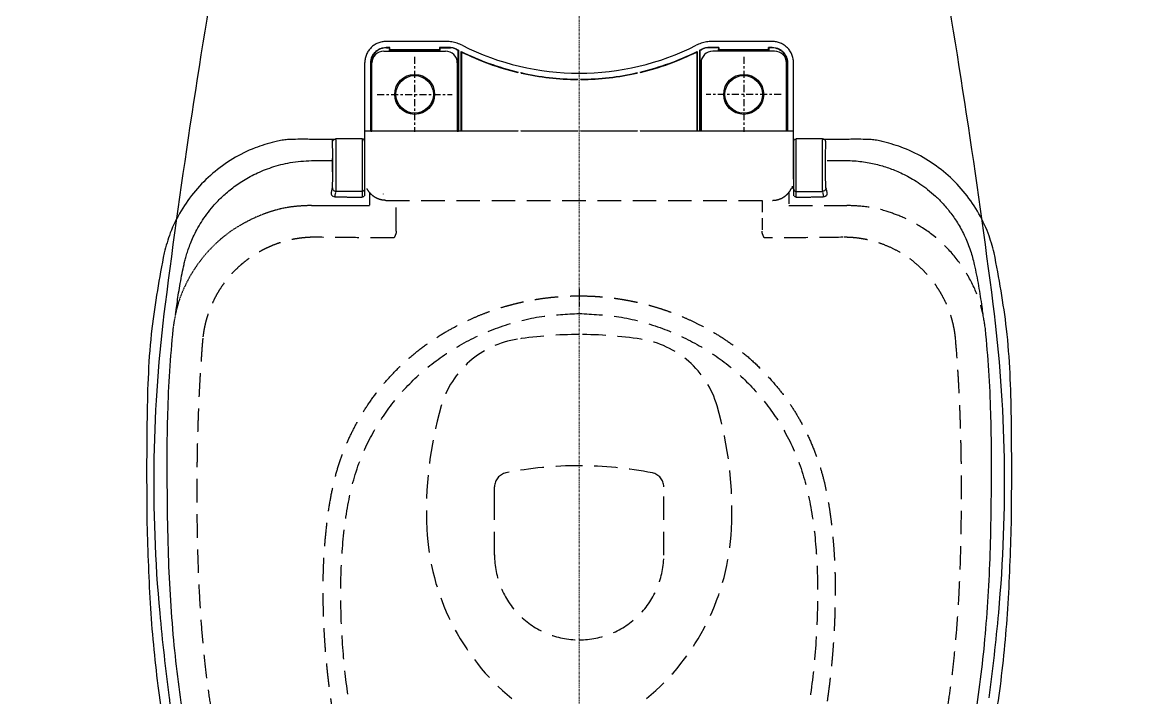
# Model space of a CAD drawing. Header units: inches. Extents: x 1721084 to 1854744, y 225101 to 488646.
# Drawn here: x 1743113.4 to 1743584.7, y 366008.8 to 366296.3 of the extents above; entities that cross this region are included whole.
import ezdxf
from ezdxf.xclip import XClip

# ---------------------------------------------------------------- set-up
doc = ezdxf.new("R2010")
doc.units = ezdxf.units.IN
doc.header["$MEASUREMENT"] = 0
doc.header["$XCLIPFRAME"] = 0
doc.set_wipeout_variables(frame=1)
doc.linetypes.add('X-PL-GF$0$X-WC-GF$0$CENTER', pattern=[6, 3, -1, 1, -1])
doc.linetypes.add('X-PL-GF$0$X-WC-GF$0$HIDDEN', pattern=[0.375, 0.25, -0.125])
for name, color, linetype in [('X-PL-GF$0$X-PL-GF$0$A-XREF', 250, 'Continuous'), ('X-PL-GF$0$X-WC-GF$0$A-FLOR-PATT', 250, 'Continuous'), ('X-PL-GF$0$X-WC-GF$0$A-FURN-EQPM', 49, 'Continuous')]:
    doc.layers.add(name, color=color, linetype=linetype)

# ---------------------------------------------------------------- blocks, each defined once
blk = doc.blocks.new('X-PL-GF$0$X-WC-GF$0$ban cau 2 khoi')
at = {"linetype": 'Continuous', "ltscale": 5}
blk.add_wipeout([(2.9992518380894353, 208.4999999999999), (3.14203960990244, 210.76273538830355), (3.497389817418366, 212.70533302003412), (4.434185707644588, 215.54262622137503), (5.813527666809364, 218.16404580876042), (7.553214844034699, 220.4667910968019), (9.79116355953829, 222.58469939829047), (13.84187818115089, 225.01581067749783), (13.84187818115089, 225.01581067749783), (16.53781756181337, 225.93833719706345), (20.99925183808773, 226.5), (33.88206211157683, 226.5), (114.38835440015646, 226.5), (119.96380086712946, 225.81399553405743), (123.9255088409368, 224.42946929983555), (128.75635912174414, 221.4599677149066), (131.38213410218307, 218.9987564481488), (134.71147196984117, 214.26897823606487), (137.46315727315863, 205.7026819417224), (147.81966964504815, 151.63912897354157), (177.63714855901256, 156.7496995201327), (200.48050710482724, 160.48578986918062), (239.9658272055085, 166.57878884024285), (273.1006283108882, 171.33654543676096), (279.94838644854536, 174.3127323501932), (287.4455098124781, 176.58547426072073), (305.74945215713564, 179.8530783728604), (321.6702323127626, 182.03991503728378), (339.97072670337684, 183.38269957479451), (353.3049951132126, 183.80273514101123), (395.99731774516783, 183.98042503743056), (424.20015872287263, 183.16079354550584), (441.1118861015808, 182.23280655343058), (457.33928365716, 180.86313992015073), (485.82073380961276, 177.1252866453293), (503.0789399396938, 173.9022372182401), (519.2303902610408, 170.1258938111115), (538.6181499782582, 164.53001044973803), (556.756405975553, 158.13987717229872), (569.5631995186938, 152.87974372106157), (583.7313274624967, 146.2576605987423), (602.9066692817323, 135.78065741980913), (618.5053303142527, 125.79153427551842), (627.455135086702, 119.34576068771742), (641.3809739059618, 107.98190645717648), (654.2998966047535, 95.43566221559342), (667.4299007085442, 79.50234578025197), (673.488590197984, 70.39965574182918), (677.3280689089107, 63.76068974071825), (682.3072834291107, 53.48190000787872), (685.9370482555094, 43.60565437707612), (689.3865653213318, 31.529248132923158), (691.5959758826853, 19.206542249545237), (692.575654330145, 9.41048556625708), (692.8838093054633, 0), (692.852027838991, -3.0254555208357488), (692.7299353802496, -6.654013212206337), (692.3725145725816, -12.12063147241497), (691.7401626079627, -18.10674052451941), (690.8968851560116, -23.830714010608062), (688.9778433309464, -33.04130284269161), (686.7162891399587, -41.067235153985166), (684.2573439176169, -48.54649954174067), (678.7972732089622, -60.9767560048532), (671.7923533639422, -73.0999037722953), (662.2076330474631, -86.35458591321418), (649.6651178397333, -100.21725160248468), (639.7952279004571, -109.3762330214401), (627.7912671638496, -119.09451095878808), (619.1708423569572, -125.33556364040214), (605.4520241295763, -134.25077377341898), (585.7970214512674, -145.21826327862897), (566.4185161209957, -154.23457161431133), (553.1550268748792, -159.50733374277445), (538.1091616180362, -164.69741231816568), (520.2630138352237, -169.86111200017547), (503.8759539053668, -173.73477170761163), (489.72623045454134, -176.46509871557953), (469.944158990411, -179.4335907535816), (456.2568649938182, -180.97264352467056), (438.282746423874, -182.42392276690822), (424.94184129366477, -183.13254668870331), (400.3766738578779, -183.96416660818073), (371.9262443090676, -184.01562930323882), (322.96729614880434, -182.17148598855255), (300.8195378530429, -179.0235577380974), (290.5341236659212, -177.16415022663318), (287.4241818235787, -176.58636192917947), (282.57146426653344, -175.182014516425), (279.51016070959736, -174.1589377188331), (277.1894923611188, -173.25247123883975), (273.0829107278475, -171.3340877764905), (147.81966964504886, -151.63912897353975), (145.16179644076462, -167.25106101342516), (136.82738926339334, -208.54873394089168), (135.78782040586205, -211.9298786865911), (134.41915961356972, -214.8033995993374), (132.41303972490772, -217.78673226961666), (129.91402971038093, -220.4691899088175), (126.1052297762053, -223.29178696889545), (121.46984769530394, -225.38269756476075), (118.70020566274022, -226.09220969027416), (114.38835440015646, -226.5), (20.99925183808773, -226.5), (15.182938247727577, -225.5343915717167), (9.81882513963592, -222.60666717692584), (6.809480115585302, -219.57476313350531), (4.9122845133274495, -216.57523883808432), (3.4375161573292985, -212.44783990039844), (2.9992518380876163, -208.50000000000006), (2.999251838091027, -69.78602281519221), (1.5803449306072253, -66.00868231592727), (0.7580215656760174, -62.855087329342894), (0.2177835924985061, -59.50870622246657), (0.018929557576882416, -56.76129369568116), (0, 55.610338669182966), (0.2597795748670251, 59.8667342408462), (0.7580215656761311, 62.85508732934818), (1.3586609353596373, 65.26742707190897), (2.2399688920436347, 67.93019241714137), (2.999251838091027, 69.78602281519761)], dxfattribs=at)
at = {"linetype": 'Continuous'}
for p, q in [((239.1620859694776, 122.6627555498216), (239.1621161118783, 122.6671165242205)), ((239.1566331804788, 114.1012067902211), (239.1566039555783, 114.1022207690221)), ((240.4759572978782, 105.0047711558218), (240.1795228520787, 104.9731036886205)), ((235.6706093330795, 91.19858926532106), (206.5003941060786, 91.19858926532106)), ((235.6706093330795, 91.19858926532106), (235.6706093330795, 25.95078412252043)), ((240.3371993511791, 91.29858926532143), (240.3371993511791, 91.19858926532106)), ((206.5279697253791, 88.67139440812207), (235.6706093330795, 88.67139440812207)), ((206.5279697253791, 88.67139440812207), (206.6658647382792, 88.5334993951219)), ((235.6706093330795, 88.14858926532179), (206.5978041902781, 88.14858926532179)), ((206.6658647382792, 88.5334993951219), (219.2478041902796, 88.5334993951219)), ((219.3682441382771, 88.65393934312124), (219.2478041902796, 88.5334993951219)), ((219.2478041902796, 88.5334993951219), (219.2478041902796, 88.14858926532179)), ((220.6273642422784, 88.65393934312124), (219.3682441382771, 88.65393934312124)), ((219.3682441382771, 88.65393934312124), (219.3682441382771, 88.14858926532179)), ((220.6273642422784, 88.65393934312124), (220.7478041902795, 88.5334993951219)), ((220.6273642422784, 88.14858926532179), (220.6273642422784, 88.65393934312124)), ((220.7478041902795, 88.5334993951219), (235.5327143200775, 88.5334993951219)), ((220.7478041902795, 88.5334993951219), (220.7478041902795, 88.14858926532179)), ((235.6531542680786, 88.65393934312124), (235.5327143200775, 88.5334993951219)), ((235.5327143200775, 88.14858926532179), (235.5327143200775, 88.5334993951219)), ((235.6706093330795, 88.65393934312124), (235.6531542680786, 88.65393934312124)), ((235.6531542680786, 88.65393934312124), (235.6531542680786, 88.14858926532179)), ((197.5017648496796, 82.19996000892206), (197.5017648496796, 61.24858926532215)), ((200.0289597068786, 82.1723843896216), (200.1668547197787, 82.03448937662144)), ((200.0289597068786, 82.1723843896216), (200.0289597068786, 80.57578412252039)), ((200.0289597068786, 80.57578412252039), (200.1668547197787, 80.71367913542053)), ((200.829188164078, 80.57578412252039), (200.0289597068786, 80.57578412252039)), ((200.1668547197787, 82.03448937662144), (200.1668547197787, 80.71367913542053)), ((200.1668547197787, 80.71367913542053), (200.9670831770782, 80.71367913542053)), ((200.829188164078, 80.57578412252039), (200.9670831770782, 80.71367913542053)), ((201.0891211745784, 80.55309302732167), (201.1065762394792, 80.57054809222063)), ((201.0891211745784, 80.55309302732167), (201.0891211745784, 59.44408550332082)), ((201.1065762394792, 59.42663043832181), (201.1065762394792, 80.57054809222063)), ((201.5978041902781, 83.1485892653218), (201.5978041902781, 56.84858926532069)), ((197.5017648496796, 61.24858926532215), (197.5017648496796, 56.50338761382046)), ((200.0289597068786, 59.42139440812207), (200.829188164078, 59.42139440812207)), ((200.0289597068786, 59.42139440812207), (200.1668547197787, 59.28349939512191)), ((200.0289597068786, 59.42139440812207), (200.0289597068786, 54.6891800418216)), ((200.1668547197787, 59.28349939512191), (200.9670831770782, 59.28349939512191)), ((200.1668547197787, 59.28349939512191), (200.1668547197787, 54.72320907612085)), ((200.829188164078, 59.42139440812207), (200.9670831770782, 59.28349939512191)), ((201.0891211745784, 59.44408550332082), (201.1065762394792, 59.42663043832181)), ((200.0289597068786, 54.68917956292172), (200.1668547197787, 54.72320866472182)), ((200.6032303321772, 52.36279983632085), (200.7404524227786, 52.39810927442158)), ((206.5978041902781, 51.84858926532069), (235.6706093330795, 51.84858926532069)), ((219.2478041902796, 51.84858926532069), (219.2478041902796, 51.46367913542054)), ((219.3682441382771, 51.84858926532069), (219.3682441382771, 51.3432391874212)), ((220.6273642422784, 51.3432391874212), (220.6273642422784, 51.84858926532069)), ((220.7478041902795, 51.46367913542054), (220.7478041902795, 51.84858926532069)), ((235.5327143200775, 51.46367913542054), (235.5327143200775, 51.84858926532069)), ((235.6531542680786, 51.84858926532069), (235.6531542680786, 51.3432391874212)), ((201.2258162211783, 51.46367913542054), (201.1415773378794, 51.32578412252041)), ((235.6706093330795, 51.32578412252041), (201.1415773378794, 51.32578412252041)), ((219.2478041902796, 51.46367913542054), (201.2258162211783, 51.46367913542054)), ((201.7249158390787, 50.17139440812207), (235.6706093330795, 50.17139440812207)), ((202.0036668053781, 49.99858926532215), (201.7249158390787, 50.17139440812207)), ((202.0036668053781, 49.99858926532215), (235.4978041902796, 49.99858926532215)), ((219.2478041902796, 51.46367913542054), (219.3682441382771, 51.3432391874212)), ((219.3682441382771, 51.3432391874212), (220.6273642422784, 51.3432391874212)), ((220.7478041902795, 51.46367913542054), (220.6273642422784, 51.3432391874212)), ((235.5327143200775, 51.46367913542054), (220.7478041902795, 51.46367913542054)), ((235.4978041902796, 49.99858926532215), (235.6706093330795, 50.17139440812207)), ((235.4978041902796, 26.12358926532215), (235.4978041902796, 49.99858926532215)), ((235.5327143200775, 51.46367913542054), (235.6531542680786, 51.3432391874212)), ((235.6531542680786, 51.3432391874212), (235.6706093330777, 51.3432391874212)), ((210.6324020876782, 26.12358926532215), (210.4958527420786, 25.95078412252043)), ((210.9790440690777, 24.62358926532214), (210.7630549777787, 24.79639440812207)), ((235.4978041902796, 26.12358926532215), (235.6706093330795, 25.95078412252043)), ((235.4978041902796, 24.62358926532214), (235.6706093330795, 24.79639440812207)), ((235.4978041902796, 0.7485892653221528), (235.4978041902796, 24.62358926532214)), ((235.6706093330795, 24.79639440812207), (235.6706093330795, 0.5757841225204176)), ((213.699735580878, 0.7485892653221528), (213.5279456932785, 0.5757841225204176)), ((235.4978041902796, 0.7485892653221528), (235.6706093330795, 0.5757841225204176)), ((213.699735580878, -0.7514107346778474), (213.5279456932785, -0.5786055918779311)), ((235.4978041902796, -0.7514107346778474), (235.6706093330795, -0.5786055918779311)), ((235.4978041902796, -24.62641073467786), (235.4978041902796, -0.7514107346778474)), ((235.6706093330795, -0.5786055918779311), (235.6706093330795, -24.79921587747958)), ((302.7315577080772, -0.0006524766795337), (307.6111106144781, -0.0011941717784794)), ((308.2493898445791, -0.0013389399791777), (310.2494051234789, -0.0014130529780232)), ((210.6324020876782, -26.12641073467786), (210.4958527420786, -25.95360559187793)), ((210.9790440690777, -24.62641073467786), (210.7630549777787, -24.79921587747958)), ((235.4978041902796, -24.62641073467786), (235.6706093330795, -24.79921587747958)), ((235.4978041902796, -26.12641073467786), (235.6706093330795, -25.95360559187793)), ((235.4978041902796, -50.00141073467784), (235.4978041902796, -26.12641073467786)), ((235.6706093330795, -25.95360559187793), (235.6706093330795, -91.20141073467856)), ((391.9496198589259, -35.9991460909605), (386.9426662260648, -35.9991460909605)), ((201.1415773378794, -51.32860559187793), (235.6706093330795, -51.32860559187793)), ((201.2258162211783, -51.46650060487809), (201.1415773378794, -51.32860559187793)), ((219.2478041902796, -51.46650060487809), (201.2258162211783, -51.46650060487809)), ((202.0036668053781, -50.00141073467784), (201.7249158390787, -50.17421587747958)), ((235.6706093330795, -50.17421587747958), (201.7249158390787, -50.17421587747958)), ((202.0036668053781, -50.00141073467784), (235.4978041902796, -50.00141073467784)), ((219.2478041902796, -51.46650060487809), (219.3682441382771, -51.34606065687876)), ((219.2478041902796, -51.46650060487809), (219.2478041902796, -51.85141073467821)), ((219.3682441382771, -51.34606065687876), (220.6273642422784, -51.34606065687876)), ((219.3682441382771, -51.34606065687876), (219.3682441382771, -51.85141073467821)), ((220.7478041902795, -51.46650060487809), (220.6273642422784, -51.34606065687876)), ((220.6273642422784, -51.85141073467821), (220.6273642422784, -51.34606065687876)), ((235.5327143200775, -51.46650060487809), (220.7478041902795, -51.46650060487809)), ((220.7478041902795, -51.85141073467821), (220.7478041902795, -51.46650060487809)), ((235.4978041902796, -50.00141073467784), (235.6706093330795, -50.17421587747958)), ((235.5327143200775, -51.46650060487809), (235.6531542680786, -51.34606065687876)), ((235.5327143200775, -51.85141073467821), (235.5327143200775, -51.46650060487809)), ((235.6531542680786, -51.34606065687876), (235.6706093330777, -51.34606065687876)), ((235.6531542680786, -51.85141073467821), (235.6531542680786, -51.34606065687876)), ((197.5017648496796, -56.50620908317796), (197.5017648496796, -78.75141073467783)), ((200.0289597068786, -54.69200103017829), (200.1668547197787, -54.72603008147961)), ((200.0289597068786, -54.69200151117911), (200.0289597068786, -59.42421587747958)), ((200.1668547197787, -59.28632086457946), (200.1668547197787, -54.72603054547835)), ((200.6032303293796, -52.36562131107894), (200.7404523550795, -52.40093087247808)), ((206.5978041902781, -51.85141073467821), (235.6706093330795, -51.85141073467821)), ((200.0289597068786, -59.42421587747958), (200.1668547197787, -59.28632086457946)), ((200.0289597068786, -59.42421587747958), (200.829188164078, -59.42421587747958)), ((200.1668547197787, -59.28632086457946), (200.9670831770782, -59.28632086457946)), ((200.9670831770782, -59.28632086457946), (200.829188164078, -59.42421587747958)), ((201.1065762394792, -59.42945190777937), (201.0891211745784, -59.44690697267836)), ((201.0891211745784, -80.55591449667921), (201.0891211745784, -59.44690697267836)), ((201.1065762394792, -59.42945190777937), (201.1065762394792, -80.57336956167819)), ((201.5978041902781, -83.1514107346793), (201.5978041902781, -56.85141073467821)), ((197.5017648496796, -78.75141073467783), (197.5017648496796, -82.20278147827958)), ((200.829188164078, -80.57860559187792), (200.0289597068786, -80.57860559187792)), ((200.0289597068786, -80.57860559187792), (200.1668547197787, -80.71650060487809)), ((200.0289597068786, -80.57860559187792), (200.0289597068786, -82.1752058589791)), ((200.0289597068786, -82.1752058589791), (200.1668547197787, -82.03731084607898)), ((200.1668547197787, -80.71650060487809), (200.9670831770782, -80.71650060487809)), ((200.1668547197787, -82.03731084607898), (200.1668547197787, -80.71650060487809)), ((200.9670831770782, -80.71650060487809), (200.829188164078, -80.57860559187792)), ((201.1065762394792, -80.57336956167819), (201.0891211745784, -80.55591449667921)), ((206.5279697253791, -88.67421587747955), (206.6658647382792, -88.53632086457947)), ((235.6706093330777, -88.67421587747955), (206.5279697253791, -88.67421587747955)), ((235.6706093330795, -88.1514107346793), (206.5978041902781, -88.1514107346793)), ((206.6658647382792, -88.53632086457947), (219.2478041902796, -88.53632086457947)), ((219.2478041902796, -88.53632086457947), (219.2478041902796, -88.1514107346793)), ((219.3682441382771, -88.6567608125788), (219.2478041902796, -88.53632086457947)), ((219.3682441382771, -88.1514107346793), (219.3682441382771, -88.6567608125788)), ((220.6273642422784, -88.6567608125788), (219.3682441382771, -88.6567608125788)), ((220.6273642422784, -88.6567608125788), (220.6273642422784, -88.1514107346793)), ((220.6273642422784, -88.6567608125788), (220.7478041902795, -88.53632086457947)), ((220.7478041902795, -88.53632086457947), (220.7478041902795, -88.1514107346793)), ((220.7478041902795, -88.53632086457947), (235.5327143200775, -88.53632086457947)), ((235.5327143200775, -88.53632086457947), (235.5327143200775, -88.1514107346793)), ((235.6531542680786, -88.6567608125788), (235.5327143200775, -88.53632086457947)), ((235.6531542680786, -88.6567608125788), (235.6531542680786, -88.1514107346793)), ((235.6706093330777, -88.6567608125788), (235.6531542680786, -88.6567608125788)), ((235.6706093330795, -91.20141073467856), (206.5003941060786, -91.20141073467856)), ((240.3371993511791, -91.30141073467894), (240.3371993511791, -91.20141073467856)), ((240.4637582977775, -105.0035882975789), (239.053152887278, -105.0035882975789)), ((239.1568166898796, -114.1073710804794), (239.1567881239789, -114.1083784429793)), ((239.1617273387783, -122.6651496424783), (239.1617588392783, -122.6699672941795))]:
    blk.add_line(p, q, dxfattribs=at)
at = {"linetype": 'X-PL-GF$0$X-WC-GF$0$HIDDEN', "ltscale": 40}
for p, q in [((267.2822097904791, 89.25813520132213), (267.2822097904791, 113.8907857764206)), ((265.1047972435481, -82.20254002524962), (265.1017648496782, 82.19996000892206)), ((416.0870489610458, 35.999640583992), (386.9427644365733, 35.999640583992)), ((416.0870489610458, -35.999640583992), (386.9427644365733, -35.999640583992)), ((278.1649046887797, -77.80141073467894), (265.1017648496782, -77.80141073467894))]:
    blk.add_line(p, q, dxfattribs=at)
at = {"linetype": 'X-PL-GF$0$X-WC-GF$0$HIDDEN'}
for p, q in [((259.7841164337788, 104.9786136876209), (262.1098810376789, 105.4426323448206)), ((261.2784084808772, 103.4788421449211), (263.6251771711795, 103.9470513757205)), ((261.2784084808772, 92.29858926532144), (261.2784084808772, 103.4788421449211)), ((256.1031355931773, 91.19858926532106), (235.6706093330795, 91.19858926532106)), ((263.7176906782788, 92.29858926532144), (238.9536057195783, 92.29858926532144)), ((262.7220897837797, 91.29858926532143), (239.9531333406776, 91.29858926532143)), ((259.9371993511777, 90.79858926532144), (259.0717918873779, 90.79858926532144)), ((259.9371993511777, 91.29858926532143), (259.9371993511777, 90.79858926532144)), ((260.2822137827788, 91.29858926532143), (260.7802535102783, 91.43253046482096)), ((262.3593687026787, -83.33319053677951), (262.4013535638787, -83.37517539797955)), ((261.6131447241787, -89.26619594877957), (267.2872638111785, -89.26619594877957)), ((267.2822097904791, -113.8943995691788), (267.2822097904791, -89.26114192807835)), ((256.1031355931773, -91.20141073467856), (235.6706093330795, -91.20141073467856)), ((238.9536057195783, -92.30141073467894), (263.7167475558781, -92.30141073467894)), ((239.953133341678, -91.30141073467894), (262.7211041891787, -91.30141073467894)), ((260.2822137827788, -91.30141073467894), (260.780311131879, -91.43538533087849)), ((261.2784084808772, -92.30141073467894), (261.2784084808772, -103.4816636142786)), ((263.6250036697784, -103.9498382294787), (261.2784084808772, -103.4816636142786)), ((262.1098057770796, -105.4454387987789), (259.7841164337788, -104.9814351569785))]:
    blk.add_line(p, q, dxfattribs=at)
at = {"linetype": 'X-PL-GF$0$X-WC-GF$0$CENTER'}
for p, q in [((219.9978041902796, 85.99842952487415), (219.9978041902796, 53.99874900577015)), ((203.9979639307276, 69.99858926532215), (235.9976444498316, 69.99858926532215)), ((219.9978041902796, -85.99842952487234), (219.9978041902796, -53.99874900576832)), ((203.9979639307276, -69.99858926532033), (235.9976444498316, -69.99858926532033))]:
    blk.add_line(p, q, dxfattribs=at)
at = {"linetype": 'X-PL-GF$0$X-WC-GF$0$HIDDEN', "ltscale": 20}
for p, q in [((261.6162651806771, 89.26337447932201), (267.2874490684771, 89.26337447932201)), ((265.1017648496782, 77.79858926532143), (278.182000696379, 77.79858926532143))]:
    blk.add_line(p, q, dxfattribs=at)
at = {"linetype": 'X-PL-GF$0$X-WC-GF$0$CENTER', "lineweight": 13, "ltscale": 0.3}
blk.add_line((-14.93260693007141, 0), (702.4366142775998, 0), dxfattribs=at)
at = {"linetype": 'X-PL-GF$0$X-WC-GF$0$HIDDEN'}
for points in [[(260.7802535102783, 91.43253046482096), (261.1449155249793, 91.79854027242071), (261.2784084790783, 92.29858926532144)], [(260.780311131879, -91.43538533087849), (261.1449436984785, -91.80141073467891), (261.2784084808772, -92.30141073467894)]]:
    blk.add_lwpolyline(points, dxfattribs=at)
at = {"linetype": 'Continuous'}
for centre, radius in [((219.9978041902796, 69.99858926532215), 8.5), ((219.9978041902796, 69.99930113554), 7.999920129776), ((219.9978041902796, -70.00141073467783), 8.5), ((219.9978041902796, -69.99930113553819), 7.999920129776)]:
    blk.add_circle(centre, radius, dxfattribs=at)
for centre, radius, start, end in [((385.474630153909, -418.9734215269163), 599.9940097332002, 84.733335915392, 97.30039712127555), ((353.3480176630346, -767.4923374503742), 949.9905154109005, 82.53544694171613, 84.733335915392), ((206.5978041902781, 83.1485892653218), 5, 90, 180), ((206.5978041902781, 56.84858926532069), 5, 180, 270), ((101.0022311719785, -0.0014107346778474), 112.5271948572, 27.13775868808945, 27.7326912992602), ((101.0022311719785, -0.0014107346778474), 112.6650898701, 27.18062457496995, 27.71611139299085), ((101.0022311719785, -0.0014107346778474), 110, 333.1249288763499, 26.87507112364999), ((101.0022311719785, -0.0014107346778474), 112.5271948572, 13.33419037643587, 26.47918792627277), ((101.0022311719785, -0.0014107346778474), 112.7, 13.40366426022525, 26.33736435378589), ((101.0022311719785, -0.0014107346778474), 112.5271948572, 0.293893172573346, 12.73086352228216), ((101.0022311719785, -0.0014107346778474), 112.7, 0.3812968217888539, 12.62097209561182), ((101.0022311719785, -0.0014107346778474), 112.5271948572, 347.2691364777178, 359.7061068273225), ((101.0022311719785, -0.0014107346778474), 112.7, 347.3790279043882, 359.6187031782112), ((101.0022311719785, -0.0014107346778474), 112.5271948572, 333.5208120737272, 346.6658096235641), ((101.0022311719785, -0.0014107346778474), 112.7, 333.6626356462141, 346.5963357397748), ((101.0022311719785, -0.0014107346778474), 112.5271948572, 332.2673087007398, 332.8622413119106), ((101.0022311719785, -0.0014107346778474), 112.6650898701, 332.2838886070092, 332.8193754250301), ((206.5978041902781, -56.85141073467821), 5, 90, 180), ((206.5978041902781, -83.1514107346793), 5, 180, 270), ((753.9782531847612, 3295.436032705005), 3499.965056777001, 260.0266615891487, 262.6996028787244), ((429.9958010048012, 182.4981779605259), 359.9964058399305, 277.4241501608592, 291.2542744199907), ((385.474630153909, 418.97342152692), 599.9940097332002, 262.6996028787244, 275.266664084608), ((353.3480176631128, 767.4923374503849), 949.9905154109, 275.2666580675783, 277.4645530582839)]:
    blk.add_arc(centre, radius, start, end, dxfattribs=at)
at = {"linetype": 'Continuous', "ltscale": 5}
blk.add_arc((753.9782531847612, -3295.436032705005), 3499.965056777001, 97.30039712127555, 99.97333841085131, dxfattribs=at)
at = {"linetype": 'X-PL-GF$0$X-WC-GF$0$HIDDEN'}
blk.add_arc((259.4371993511777, 90.79858926532144), 0.5, 308.3427763666144, 0, dxfattribs=at)
at = {"linetype": 'X-PL-GF$0$X-WC-GF$0$HIDDEN', "ltscale": 40}
for centre, radius, start, end in [((397.1204771705143, -94.99905154108819), 159.9984025955203, 87.18549116946245, 106.1633691053696), ((400.0666093229481, -35.07202573054383), 99.99900162220007, 39.61900706535971, 87.18549116946245), ((363.7155581087391, 20.25642056807192), 39.9996006488802, 106.1633691053696, 171.3702304591923), ((386.9427644365733, 29.99970048666), 5.999940097332, 90, 168.7666561570824), ((416.0870489610458, 0), 35.999640583992, 0, 90.25602681253281), ((537.9909170982863, 0), 159.99840259552, 168.7666561570824, 180), ((497.1858301504108, 0), 174.99825283885, 171.3702304591923, 180), ((497.1858301504108, 0), 174.99825283885, 180, 188.6297695408076), ((537.9909170982863, 0), 159.99840259552, 180, 191.2333438429176), ((416.0870489610458, 0), 35.999640583992, 269.7439731874672, 0), ((363.7155581087391, -20.25642056806646), 39.9996006488802, 188.6297695408076, 253.8366308946303), ((386.9427644365733, -29.99970048666), 5.999940097332, 191.2333438429176, 270), ((400.0666093229481, 35.07202573054565), 99.99900162220007, 272.8145088305376, 320.3809929346403), ((397.1204771705143, 94.99905154109), 159.9984025955203, 253.8366308946303, 272.8145088305376)]:
    blk.add_arc(centre, radius, start, end, dxfattribs=at)
at = {"linetype": 'Continuous'}
for points in [[(400.3778931136785, 183.9596925306214), (357.6173712443779, 183.878523032321), (319.7722698496782, 181.8302280122207), (287.4456407969774, 176.5849630548218)], [(689.3864905032788, 31.52923132172146), (684.0916107553785, 48.99955998752193), (675.1073117179785, 67.69923855612069), (662.8755637850772, 85.5175325265209), (647.642094747278, 102.1942803811216), (629.706337883279, 117.6281094408205), (609.3384331674787, 131.8346507131209), (586.653438990077, 144.7786185886215), (561.6057433069782, 156.2248780042209), (534.1465505769773, 165.9288669431207), (504.2298389798778, 173.6583922736208), (471.7533028487777, 179.1986388706209), (436.6430730062783, 182.5232319636216), (400.3778996922774, 183.9600314717208)], [(287.4455098124781, 176.5854742607207), (279.1139059960788, 174.0094217639216), (269.7001936959787, 169.4486611380216), (261.1459915669784, 163.3917344440215), (253.6900542033782, 156.0014621130211), (247.5379973240779, 147.4793380541214), (242.8581396148784, 138.0602508585216), (240.1324983814775, 129.5409907435205)], [(370.1720182415775, 175.4339078981211), (355.654926412677, 175.136113525421), (337.5165580982793, 174.3036274494206), (319.9670111940795, 172.8704745502218)], [(680.880144395278, 29.78420575842211), (675.3021731417792, 47.64720637842038), (665.4206776058782, 66.97868508012105), (651.9075989104786, 85.11572101662205), (635.2036616038788, 101.8360307102211), (615.7373737590788, 117.1328411432205), (593.7904697132778, 131.0510580168211), (569.4276105918777, 143.4399757362206), (542.6338936180781, 154.0506513620221), (513.3947240757769, 162.6459648463205), (481.6885616301769, 169.003503225822), (447.4483119165778, 173.028430607721), (410.5954235341777, 175.0245453968218), (370.1720194167791, 175.4337704605204)], [(292.3478164474782, 168.1173922410216), (301.4924992770793, 169.9137689058207), (310.3844512879787, 171.2950384214218), (313.5391429058782, 171.7040541334208)], [(319.9670148869773, 172.8703866991218), (319.5524090845793, 172.824460256621)], [(248.121115613978, 112.6759914350204), (248.2272065398793, 116.1828807455204), (248.5208443857773, 119.4803707256214), (248.9728102339796, 122.5883655171219), (249.5608896175781, 125.5273889986219), (250.2693287569782, 128.3194408932213), (251.088647002578, 130.988080284922), (252.0219560194782, 133.5745424202214), (253.1069448712788, 136.1760229880219), (254.4108854218793, 138.8994748892219), (256.0243683455774, 141.8332847054207), (258.0289365049794, 144.9903750030207), (260.4423305122781, 148.2639703278219), (263.2788275787789, 151.5607164521207), (266.6219969255781, 154.8631043287205), (270.5676386836785, 158.1283009544204), (275.1917496586793, 161.2614926083206), (280.5425260078773, 164.1251998016214), (286.527743559278, 166.5146543159208), (292.3478164445787, 168.1173920749206)], [(240.1323634103792, 129.541029919721), (239.8763900569793, 128.4231898032212), (239.4299709150782, 125.9018337904217), (239.198174730278, 123.6383847416218), (239.1608190959778, 122.6627689833222)], [(239.1628021587785, 122.6671093458208), (239.1354053604773, 120.8043155621217), (239.1079470120785, 117.0412276328206), (239.1568668006785, 114.102228895621)], [(239.1567022318777, 114.1012088536208), (239.219003927079, 111.4732003891204), (239.2598709687772, 106.9076149561206), (239.2539530715785, 104.9801715596204)], [(248.1279172725772, 105.4434370673207), (248.1239917596795, 107.7581023010207), (248.1216539583784, 110.1689480963214), (248.1211156131794, 112.675991493621)], [(238.9644253721781, 103.4861002424204), (238.9700619304786, 103.6387533082215), (238.9988084521792, 103.8536684940209), (239.0059843289782, 103.9188243213211)], [(239.0621060086778, 104.0536950816204), (239.0221436477787, 103.9417869510216), (239.0147004334794, 103.9172554076212)], [(239.2315983067783, 104.3641592741205), (239.0621060086778, 104.0536950816204)], [(239.6930622967775, 104.7888478465211), (239.3024625671787, 104.4562985967204), (239.2315983067783, 104.3641592741205)], [(239.2539530715785, 104.9801715596204), (239.2491544630793, 104.3529915946219)], [(240.1791814344797, 104.9755994409206), (240.040862835278, 104.9406438669211), (239.6930622967775, 104.7888478465211)], [(238.9644252350771, 103.486034253021), (238.957943733978, 99.70705080132211), (238.9547183799787, 95.97718728902146), (238.9536057195783, 92.29858926532144)], [(238.9644252350771, 103.486034253021), (239.4357725565787, 103.4444685594207)], [(239.4357725565787, 103.4444685594207), (240.5788574385788, 103.4058176503204), (242.3235757701787, 103.3726424451215), (244.5557773575783, 103.3471013696216), (247.1335059125777, 103.3307564950209)], [(247.1335059125777, 103.3307564950209), (249.8971143351773, 103.3245836567221), (252.6760474206785, 103.3289565724208)], [(206.5003941060786, 91.19858926532106), (204.8102105574781, 91.03847351052171), (203.0865404697797, 90.52601669862088), (201.524031894678, 89.69761466942144), (200.1705410120776, 88.59624948382046), (199.0533054089792, 87.25168534522163), (198.2109474520784, 85.70178487132216), (197.6832211659784, 83.9981773929212), (197.5017648496796, 82.19996000892206)], [(239.4538511314786, 91.43250586132126), (239.0873198874797, 91.79910009132072), (238.9536057571786, 92.29858926532144)], [(239.9539439656783, 91.29858926532143), (239.4538511314786, 91.43250586132126)], [(200.0289597068786, 82.1723843896216), (200.1431202579788, 83.38531312282065), (200.5089968834782, 84.62397177742059), (201.101030075879, 85.74832709712064), (201.8897964490788, 86.72504143912191), (202.8563096051785, 87.5350330252204), (203.9767758289781, 88.14982491612137), (205.2146649385795, 88.53734984142102), (206.5279697253791, 88.67139440812207)], [(206.6658647382792, 88.5334993951219), (205.4527998529775, 88.4193129835221), (204.2116364516787, 88.05238603482212), (203.0859642933791, 87.45881929542155), (202.1090400353787, 86.66856817382177), (201.2994101644781, 85.70058416802202), (200.6858137408781, 84.57955740552097), (200.2999049679784, 83.34296487132087), (200.1668547197787, 82.03448937662144)], [(201.0891211745784, 80.55309302732167), (200.9608054065793, 80.56999932782128), (200.829188164078, 80.57578412252039)], [(200.9670831770782, 80.71367913542053), (201.4295294669791, 80.64061859252068), (201.6053969113781, 80.57109352452062)], [(201.1065762394792, 80.57054809222063), (201.5015689275788, 80.44271353742081), (201.6037191446776, 80.38817263772216)], [(200.829188164078, 59.42139440812207), (200.9607550886794, 59.42717477192127), (201.0891211745784, 59.44408550332082)], [(201.6054360085782, 59.42610449422136), (201.4290898741783, 59.35641755042161), (200.9670831770782, 59.28349939512191)], [(201.6037191490795, 59.60900589552148), (201.5015686845782, 59.55446487532208), (201.1065762394792, 59.42663043832181)], [(197.5017648496796, 56.50338821262085), (197.6844963599797, 54.16934399822094), (198.2293669862774, 51.88869672412147), (199.1216036710793, 49.72372114442079)], [(200.6032309474794, 52.36279866592122), (200.2881486945771, 53.10036866932204), (200.0933141256792, 53.88961136342185), (200.0289597068786, 54.6891800418216)], [(200.1668547197787, 54.72320907612085), (200.2311317977783, 53.9241178946213), (200.4257357762781, 53.13531668352151), (200.7404529514788, 52.398108267922)], [(370.1719521462783, -175.432002889378), (413.5817453300787, -174.93763713308), (452.2397951070778, -172.6169916622784), (487.5019688691792, -168.04815098588), (519.6474527749778, -161.0443717109792), (548.8448803789777, -151.8448618378788), (575.2308843698775, -140.7483955879779), (598.9193766214773, -128.0601953079786), (620.0235067060783, -114.047930710778), (638.5290345222784, -98.83863782667869), (654.2074256678787, -82.41688169227925), (666.7301172517782, -64.84299242297857), (675.8093498850793, -46.36910687947966), (680.8827309251792, -29.7756576826796)], [(400.3766738578779, -183.9641666081807), (436.5001449386782, -182.5351375070786), (471.6112661508778, -179.2185892717789), (504.0887392056792, -173.6895065461794), (534.0105208501772, -165.9751276205788), (561.4733372123774, -156.2809163216807), (586.5262917845793, -144.8458463532806), (609.2189588419787, -131.9145213990796), (629.5942099826788, -117.7171579798796), (647.5400243885778, -102.2968395254793), (662.7872241779787, -85.6323730526783), (675.0357843498787, -67.82487474387926), (684.0403469982775, -49.13501297747825), (689.386474673178, -31.53204924197963)], [(199.1216036710793, -49.72654261377829), (198.2293669862774, -51.89151819347897), (197.6844963599797, -54.17216546757845), (197.5017648496796, -56.50620968197836)], [(200.0289597068786, -54.69200151117911), (200.0932976002787, -53.89253483337961), (200.2881158555792, -53.10328811337786), (200.6032309474794, -52.36562013537877)], [(200.7404529514788, -52.40092973727951), (200.4257028744796, -53.1382363781795), (200.2311157102777, -53.9270387227789), (200.1668547197787, -54.72603054547835)], [(201.0891211745784, -59.44690697267836), (200.9607550886794, -59.42999624137883), (200.829188164078, -59.42421587747958)], [(200.9670831770782, -59.28632086457946), (201.4290898741783, -59.35923901977911), (201.6054360085782, -59.42892596357888)], [(201.6037191490795, -59.61182736487899), (201.5015686845782, -59.5572863446796), (201.1065762394792, -59.42945190777937)], [(197.5017648496796, -82.20278147827958), (197.6621189617781, -83.89421127587957), (198.1753223052783, -85.61903652247929), (199.0048087026771, -87.18226016027802), (200.1074551136771, -88.53601843537943), (201.4535500457787, -89.65317882447926), (203.0042943527787, -90.49464400047873), (204.7069109447784, -91.02091840497816), (206.5003941060786, -91.20141073467856)], [(206.5279697253791, -88.67421587747955), (205.3150409921782, -88.56005532637934), (204.0763823375783, -88.19417870077812), (202.9520270178782, -87.60214550847924), (201.9753126758788, -86.81337913517928), (201.1653210897784, -85.84686597917789), (200.5505291988775, -84.72639975527817), (200.1630042734796, -83.4885106456786), (200.0289597068786, -82.1752058589791)], [(200.1668547197787, -82.03731084607898), (200.2810411313785, -83.2503757313789), (200.6479680801785, -84.49153913257942), (201.2415348195791, -85.61721129097896), (202.0317859411771, -86.59413554897945), (202.9997699468786, -87.40376541977821), (204.1207967093797, -88.0173618434783), (205.357389243678, -88.40327061627794), (206.6658647382792, -88.53632086457947)], [(200.829188164078, -80.57860559187792), (200.9608054065793, -80.57282079717879), (201.0891211745784, -80.55591449667921)], [(201.6053969113781, -80.5739149938781), (201.4295294669791, -80.64344006187821), (200.9670831770782, -80.71650060487809)], [(201.1065762394792, -80.57336956167819), (201.5015689275788, -80.4455350067783), (201.6037191446776, -80.39099410707786)], [(239.4535533798771, -91.43549920187797), (239.0874917635774, -91.80162365467913), (238.9536057571786, -92.30141073467894)], [(238.9536057195783, -92.30141073467894), (238.9547183799787, -95.98000884517931), (238.9579437340781, -99.7098723379786), (238.9644252350771, -103.4888557225786)], [(239.9539439656783, -91.30141073467894), (239.4535533798771, -91.43549920187797)], [(239.4357725565787, -103.4472900288783), (238.9644252350771, -103.4888557225786)], [(238.9691811204794, -103.6287089672787), (238.9644253721781, -103.4889217086784)], [(238.9930784541793, -103.827750234479), (238.9691811204794, -103.6287089672787)], [(247.1383879557779, -103.3335596234792), (244.5557773574783, -103.3499228390792), (242.3235757700786, -103.375463914479), (240.5788574385788, -103.4086391197779), (239.4357725565787, -103.4472900288783)], [(252.6760474206785, -103.3317780418783), (249.8971143351773, -103.3274051260796), (247.1383879557779, -103.3335596234792)], [(253.1342225063781, -103.3334806439779), (252.6760474206785, -103.3317780418783)], [(239.0140170158775, -103.9204617132782), (238.9930784541793, -103.827750234479)], [(239.0147444183785, -103.9201753741781), (239.2519806412784, -104.3950978282792)], [(239.0494743726776, -104.5007593648788), (239.0447925188782, -103.998135546879)], [(239.053152887278, -105.0035882975789), (239.0494743726776, -104.5007593648788)], [(239.2543342750796, -105.041987004779), (239.2590239757774, -107.4986294313785), (239.2151457722794, -111.6859377973778), (239.1565844456782, -114.1073637390782)], [(239.2519806412784, -104.3950978282792), (239.6049100101773, -104.735223297479)], [(239.6049100101773, -104.735223297479), (239.8774508006791, -104.8847436226788)], [(240.0036695469789, -104.9316246329781), (239.8774474469792, -104.884751864978)], [(240.4631406895787, -105.0035882975789), (240.0036695469789, -104.9316246329781)], [(240.6725435063781, -104.9604159238788), (240.4637582977775, -105.0035882975789)], [(252.9451430668778, -104.9966241092788), (252.7326163135786, -104.9778439796791), (252.124287993378, -104.9619192994796), (251.2127451551787, -104.951274364379), (250.1371992502791, -104.9475363063793), (249.0616534763794, -104.9512743648792), (248.1501106403775, -104.9619193006783), (247.5417823791795, -104.9778439800792), (247.329255635479, -104.9966241092788)], [(248.1211935641786, -112.680668765779), (248.1217656366789, -110.2846339905791), (248.1241160047793, -107.8731720134783), (248.1282804696784, -105.4462379625783)], [(292.3586335885775, -168.1257056173781), (290.4089105527782, -167.6642629561793), (288.2874154507772, -167.0768779123791), (285.9635849636779, -166.3290729498803), (283.4147886073788, -165.3777324559795), (280.6257232869793, -164.1703848744801), (277.5916753905785, -162.6447451548792), (274.3502935976794, -160.74653683008), (270.9979131953787, -158.454628655978), (267.524607396379, -155.6695419601783), (263.912398676679, -152.2337568639795), (260.215117072079, -147.9787552816778), (256.6450090253785, -142.8644744284793), (253.4227279379775, -136.8756449631783), (250.7403644364786, -129.9160498366782), (248.8533230765788, -121.878788526179), (248.1211935760784, -112.6806679325782)], [(239.1567386669776, -114.1083769674787), (239.1084361894791, -116.9131019403794), (239.1334573064778, -120.6981971390796), (239.1623173057778, -122.6699609942789)], [(239.1602738662787, -122.6651646277787), (239.1928796376778, -123.558370049579), (239.4162331399784, -125.8094313495785), (239.8532414142792, -128.3198077533779), (240.1316185520773, -129.5437717555796)], [(240.1317495538787, -129.5437331776793), (242.8025983298794, -137.9262331185782), (247.4584181813771, -147.3530420347779), (253.5878380799786, -155.8875244144801), (261.023472804678, -163.294472088879), (269.5605973661786, -169.371846153379), (278.9612154798779, -173.9561178881795), (287.4241818235787, -176.5863619291794)], [(313.554234959578, -171.6975652951805), (311.5492686959787, -171.4433914705805), (308.1394614047785, -170.9735971513801), (304.4804314546782, -170.4147407600794), (300.4295279813778, -169.7267535129794), (296.2144592070781, -168.9297734550782), (292.3586335797772, -168.1257051159791)], [(319.5699303571782, -172.830000655078), (319.9810905913782, -172.875444660578)], [(319.9809912500787, -172.8759729342782), (337.7056587099796, -174.319073602579), (355.8392073625782, -175.1433239720791), (370.1719534685781, -175.4318674247806)], [(287.4242709084792, -176.5860166674793), (319.6146832004779, -181.8098997974793), (357.4668527785779, -183.8774713488783), (400.3766731891773, -183.9641314030796)]]:
    blk.add_spline(points, degree=3, dxfattribs=at)
at = {"linetype": 'X-PL-GF$0$X-WC-GF$0$HIDDEN', "ltscale": 40}
for points in [[(319.5524090845793, 172.824460256621), (311.1647089638791, 171.2317447959212), (300.8730592488792, 167.4018354296204), (291.4627075087774, 161.698384462421), (283.235330000578, 154.3236353539214), (276.4776265238779, 145.5350684535205), (272.3564425646782, 137.8249211521215)], [(668.9556309902782, 26.92668346352184), (663.7653337815791, 43.50137298412119), (656.9352109676782, 57.34729082762169), (649.4077041268793, 68.71851027972116), (641.7672804047779, 78.10819392242047), (634.3495400229785, 85.92249828062084), (627.3406951116776, 92.46697275492079), (620.8876480809777, 97.93976466142159), (614.9993240764779, 102.5580124345215), (609.5002461912773, 106.5952821566206), (604.1724272262782, 110.2817479516216), (598.8854006191796, 113.7422802259207), (593.7370686069771, 116.9390416643218), (588.7748307021793, 119.8698671828205), (583.4806207358779, 122.8419590750218), (577.5457860810783, 125.9928268183212), (570.887501398878, 129.3122221982212), (563.5718962065786, 132.7112136963205), (556.0590300198782, 135.9472775024205), (548.5227889289781, 138.9492324664206), (541.0269917385776, 141.7058923875211), (533.6186970780782, 144.2171026334217), (526.6220586735781, 146.4032422826221), (520.4526155934781, 148.1879526594221), (514.9191532302793, 149.679208810021), (509.6695980413787, 151.001553247821), (504.3554584219783, 152.2513529336211), (498.6552338663787, 153.4956426295211), (492.2490891496781, 154.7787403775219), (484.8650254336789, 156.1098803175209), (476.7258734493772, 157.3982723303215), (467.7499209562775, 158.6132747306219), (457.5973784309788, 159.7509953458211), (446.6795556675788, 160.7223574572216), (436.1947616225769, 161.4377584401209), (426.3218249438796, 161.9402984296212), (416.6918024133773, 162.2900170300217), (406.8672251526786, 162.5221792761204), (394.451665870778, 162.6427321292212), (386.1212152721782, 162.669039538121), (378.6829969050777, 162.6261137794208), (371.6628493594782, 162.5245979240208), (364.5684303381786, 162.3586790404206), (356.8799811520785, 162.1095718997221), (348.6045092503774, 161.7636785475206), (340.3600222265776, 161.3322091086211), (331.8914171892793, 160.7742499435208), (323.6568251439785, 160.1107066499207)], [(323.6572508910795, 160.1104947927215), (321.5908603230782, 159.8520518481218), (319.3370432443771, 159.4621553534216), (316.8745293185784, 158.9049608707209), (314.255059234878, 158.1572467621208), (311.555824308778, 157.2138051891215), (308.8565070852783, 156.0844730657209), (306.2327724171773, 154.793860558022), (303.7366479451776, 153.3717984276209), (301.385043388078, 151.8398089351212), (299.1593007499797, 150.197414702021), (297.0004301818772, 148.4014647200219), (294.791569659079, 146.3241198477208), (292.5050410559779, 143.8675934738221), (290.1911495669774, 140.9831720406218), (287.9059539395785, 137.6049351565216), (285.7135276571789, 133.6346673436219), (283.8343506583787, 129.2878515743214), (282.4890312651787, 125.1378803218213), (281.6245386984774, 121.4147459733212), (281.1103253079781, 118.0499546742212), (280.8600962786786, 115.0166844619216), (280.8057696316792, 112.2662140812208)], [(272.2972910690787, 137.690158493222), (269.6990443554787, 130.6092319643212), (267.7410202024784, 121.2387460368208), (267.282528155778, 114.0151397522204)], [(272.3564425646782, 137.8249211521215), (272.2968244729782, 137.6903645203219)], [(280.8058727151784, 112.2661937421217), (280.9729970835797, 96.42597218862105), (281.0927755359771, 78.81438671602154)], [(305.7315577080772, -0.0006524766795337), (305.8159818311797, 4.366850803120541), (306.0414919624782, 8.352443149620736), (306.370233029078, 11.98829809252129), (306.7754390020781, 15.310378563021), (307.2313957928782, 18.32823686112169), (307.7061996897792, 21.02597322482143), (308.203271730079, 23.51737305242204), (308.7579050673777, 25.99600933782131), (309.4142589668774, 28.63123542232097), (310.2253342759795, 31.57151608132153), (311.2404938818781, 34.88363950342137), (312.4757513065779, 38.48889931112171), (313.9563582327792, 42.34838683972157), (315.7366959761783, 46.49398085642133), (317.8738397975794, 50.94782114962072), (320.4334708645783, 55.72454026012201), (323.5153080942782, 60.84394578792124), (327.3041082399795, 66.33678330542172), (332.0293183620778, 72.18571595852154), (337.6294141105791, 78.080693225922), (343.3787436924796, 83.29846790512055), (348.6893833461782, 87.49636925992127), (353.7093313256773, 90.96792408372127), (358.9187661570794, 94.08354202382179), (365.0101456797784, 97.19853745162071), (371.8145313547793, 100.1345528497204), (378.196282298879, 102.4019843632213), (384.0384512043783, 104.0584246184207), (389.5767117015785, 105.2916731519217), (395.1645862203786, 106.2809472443205), (400.6785960956785, 107.0704617955216), (405.6217993109784, 107.6480560020209), (409.9738002329795, 108.0651994362215), (413.8806942173795, 108.3706644666217), (417.4461178970777, 108.5922816121219), (420.6732304919786, 108.743115261921), (423.5522366987788, 108.8368072735211), (426.332599803978, 108.8937614444221), (429.2255633495768, 108.9232514596206), (432.3909551635769, 108.9247581192212), (435.973173432878, 108.8891586457211), (439.9736760720769, 108.8025619851214), (444.286586302478, 108.6542845932217), (448.749106085379, 108.4416926163212), (453.0515494878781, 108.1799120772211), (456.9079825999778, 107.8975595359206), (460.310609011578, 107.6112222567208), (463.3589875286779, 107.3245279975217), (466.2420479499778, 107.0261503194215), (469.1713145110769, 106.6966924345215), (472.3284983350787, 106.3120108095208), (475.7974163943782, 105.8522959185211), (479.5697619917773, 105.3123575812205), (483.6451841336783, 104.6816609155212), (488.0545908183774, 103.942997913422), (492.8201955534786, 103.0786894339217), (497.9541771535787, 102.0697347651221), (503.4763111643788, 100.8920739100213), (509.4408227559778, 99.50952134572071), (515.9103616743776, 97.87870680282141), (522.9599541271782, 95.94525546392106), (530.7294818085791, 93.62195241402151), (539.232700893477, 90.83778666992113), (548.5045259946781, 87.50972728112171), (558.6641958078781, 83.4986620694217), (568.9142147467793, 79.04959473372038), (577.8794995999779, 74.81230785812113), (585.7142315296787, 70.85045783222084), (592.6237540179791, 67.08203191992106), (598.7283815923782, 63.38329596122093), (604.0744674161797, 59.64296541952172), (608.6024875097792, 55.89951439702054), (612.5373857635786, 52.04194388892211), (616.2470143314783, 47.78323159272075), (620.0208722733787, 42.72512612092214), (623.7489955359778, 36.69865151522207), (627.2239571353782, 29.56347088162147), (630.2192372856771, 21.18677091732207), (632.3847545688786, 11.37299123882076), (633.2360120266785, 0.0007523721214966)], [(313.2505757260787, -0.0014141861793178), (314.672682834178, 16.92744210922137), (319.2356005182773, 34.41876809812129), (326.4294128500787, 50.17728949052071), (335.8956109887786, 64.19536647442146), (347.6740023125785, 76.25321388082193), (361.591331825377, 86.3035903589207), (378.0709899853791, 93.99822087602115), (396.969276499578, 98.76578655602137), (417.8828450225774, 101.0451136986212), (440.6104832769778, 101.3164825828207), (464.7578829722768, 99.7185116713208), (488.2749492396796, 96.37453182492209), (509.5195536886786, 91.84471325102095), (528.8161633263771, 86.41682096542172), (546.7581970457795, 80.18773771182168), (563.4915033682773, 73.28794357682091), (579.0239760008773, 65.88153310222151), (593.3541559315781, 57.92871879782069), (605.5360721154793, 48.40361934232169), (614.7611489704796, 36.87097757712218), (621.1057205063771, 24.23139284412173), (624.6418013055772, 11.1068048458219), (625.5412704622795, -0.0014503098791465)], [(265.1017648496782, 82.19996000892206), (264.9414108448782, 83.89138924522194), (264.428207507779, 85.61621477592054), (263.5987211223782, 87.17943850162192), (262.4960748424783, 88.5331967066213), (261.149980060778, 89.65035707922104), (259.5992358033782, 90.49182233842112), (257.8966190957781, 91.01809686622074), (256.1031355931773, 91.19858926532106)], [(281.0927697910774, 78.81439075902199), (280.3064175553773, 78.42107187552207), (279.5684546084776, 78.09632934482215), (278.8581415690787, 77.87817475152042), (278.1817782230792, 77.79859326832046)], [(633.2361018401789, 0.0007524133216066), (633.1669790139783, -3.264742724179087), (632.9344894526783, -6.779584196177892), (632.4921959900782, -10.60604746077842), (631.7782622350787, -14.78496596357945), (630.7171760233796, -19.34880074777902), (629.2188738203783, -24.31851436617944), (627.1706926906772, -29.69844668817859), (624.4242022711787, -35.47325766577889), (620.7896032057779, -41.59457845187897), (616.0777744371771, -47.97715677437917), (610.0446427652785, -54.53653232567922), (602.3438459062781, -61.01688299657872), (592.9808517932778, -66.99872262647841), (582.2955016217783, -72.62928241077863), (570.8805501408788, -78.13929646767794), (560.1997133951771, -82.86223483397951), (550.7249662423783, -86.6660972642785), (542.1850331331771, -89.80243727907873), (534.4337157171794, -92.42824535547881), (527.4011300894779, -94.62949261047834), (521.0384580040773, -96.47444366067793), (515.2860928131777, -98.02573494647915), (510.0820644622781, -99.33626084207935), (505.3647895459779, -100.4486937382789), (501.0771704517791, -101.3981370949786), (497.1674490789772, -102.2134085536781), (493.5831490816782, -102.9191347404794), (490.2709362488784, -103.5362221935793), (487.1893856123788, -104.0803137900784), (484.3430037786783, -104.5572285443795), (481.7524129619778, -104.9698205276781), (479.4323672627778, -105.3219619695792), (477.3604397464787, -105.622723465678), (475.4851046404783, -105.8839663059789), (473.7539792462776, -106.1159935259784), (472.1119481958776, -106.3278286382792), (470.4993711241786, -106.5275753144778), (468.8318127992787, -106.725419336979), (467.0159950207779, -106.9312607414795), (464.9887168697786, -107.149267082279), (462.7290913718788, -107.3771278406784), (460.2163534933788, -107.6116487452782), (457.4406210087782, -107.848235318479), (454.4005038317774, -108.0806302729779), (451.0883013855782, -108.3019621829789), (447.4974478125787, -108.5045597774788), (443.603087526877, -108.6804905685785), (439.3421093785781, -108.8203191564789), (434.6511467802774, -108.9097720343779), (429.4890516860796, -108.9306125937782), (423.7985341570784, -108.850242453178), (417.6023922286786, -108.6141832556786), (410.6672068691787, -108.1433141674788), (403.4109191372772, -107.4243636212795), (396.1456811878779, -106.4612243211795), (388.9691999601782, -105.1974654023779), (382.0576594899794, -103.5901165674786), (375.3831683108783, -101.5660903421794), (369.0504193344787, -99.11499139127955), (363.1128884231785, -96.34538426517791), (357.5664344896795, -93.33814867017826), (352.0429173191789, -89.8810251711784), (346.097748949278, -85.54653367747959), (339.8192311477796, -80.18705907347794), (333.5547216338782, -73.84994157557958), (328.1540142447775, -67.35173326827862), (323.8514469656783, -61.24619400957818), (320.4152729422785, -55.60468967137786), (317.6137606886787, -50.38173023487797), (315.3255006287782, -45.53371854877878), (313.486448696478, -41.09915251637904), (312.0064767277781, -37.0925169796792), (310.7998673720794, -33.44426601367923), (309.8294773091784, -30.14706176267828), (309.0522914193789, -27.18927117417843), (308.4075350105777, -24.44746945397856), (307.8431878037772, -21.74733296737941), (307.3234895430796, -18.90592182927867), (306.8352960260781, -15.76158448667956), (306.4034301310785, -12.31560847687797), (306.0561491588778, -8.57894069807844), (305.8201300396795, -4.49738285787862), (305.7315534584777, -0.0006524761793116)], [(625.5411873850787, -0.0014502642789012), (624.7464435879772, -10.41635849977865), (621.5488405397772, -23.01848499097832), (615.8238685226787, -35.17542626617796), (607.4713482270781, -46.33284719657787), (596.6466478043785, -55.85750578027909), (583.6522796166792, -63.52552776037919), (569.4677370113786, -70.5378991876787), (554.3865811644791, -77.18465555507828), (538.2747616874785, -83.27812768577859), (521.1193595030782, -88.73362205137892), (502.8919824290786, -93.4126547916785), (483.4117782487774, -97.2069739523795), (462.3869985646778, -99.95599694957858), (439.867776503379, -101.3372452799794), (417.1857116334795, -101.0090021738779), (395.9184697571782, -98.5953583417795), (377.0768962130787, -93.70921513197935), (361.2635871637794, -86.11153446517893), (347.7766600344785, -76.37854947947926), (336.0857839623786, -64.36357287157807), (326.292087696178, -49.90742932167814), (318.9159580224787, -33.4800068220793), (314.4954349011787, -15.86862267537799), (313.2498726026788, -0.0014129014780337)], [(323.6828176011786, -160.1351034701802), (325.3910525588781, -160.2952454414808), (327.2817037808782, -160.4518501035782), (329.3789020205786, -160.6022629519793), (331.7138935574785, -160.7595702637791), (334.3373440235773, -160.9524844040788), (337.2403619287779, -161.1471498130795), (340.4206402903783, -161.3428868433802), (343.8889118653788, -161.5376807368793), (347.6645382500792, -161.7286837310785), (351.7699792845779, -161.9139914245788), (356.2206973597786, -162.0910874070796), (361.1312845271787, -162.2599476747782), (366.5934213964794, -162.416144827579), (372.5938082137782, -162.5452518291786), (379.2146151190792, -162.6350314947794), (386.6379625292793, -162.67660757068), (398.0264481450795, -162.6498299798804), (407.3777013791787, -162.5245972927805), (417.6103144119768, -162.2670790405791), (428.6704632724794, -161.8356221408794), (440.4570149903775, -161.1731067012806), (452.3927552517781, -160.2489368995793), (463.2714170182771, -159.1481246701805), (472.9584121836778, -157.9352742881783), (482.5420177376781, -156.4998123066798), (492.9682965805787, -154.6477250848802), (504.5978432625779, -152.2025333149795), (517.2235593098776, -149.0727643524806), (531.0780703966774, -145.0314318203782), (546.1924711511783, -139.8312597033782), (562.0169518265793, -133.4021645268785), (577.1420712599793, -126.1989609542779), (590.3755242374791, -118.9400593594782), (602.9516694866778, -111.0960849904786), (614.3375262195786, -103.0504338346782), (623.7815707242771, -95.53579316507783), (631.8381731560783, -88.34201766917795), (638.6558588697771, -81.5096499542778), (644.3432658837772, -75.11634688187951), (649.0670508546791, -69.16643460587875), (653.0202628865773, -63.58868386567882), (656.3334225012786, -58.3492251302796), (659.0406998556791, -53.55292075297803), (661.3886286200795, -48.88425665227805), (663.5689306822787, -43.96253477967912), (665.6662451783777, -38.45282406637853), (667.5369971573782, -32.52637401817811), (668.9549993290784, -26.93029596657834)], [(278.1647666786775, -77.80141233777793), (278.8399781969783, -77.88073482517939), (279.5519651360773, -78.09936321397798), (280.2887863395772, -78.42376899337795), (281.0587229213779, -78.81792633337864)], [(281.0586130874781, -78.81792583357856), (280.9947189872783, -90.36834784327948), (280.9175919281788, -101.4651736535779), (280.7885163594783, -112.2594981143793)], [(265.1047972435481, -82.20254002524962), (264.9445056354707, -83.89397517583711), (264.4313659273194, -85.6188196373696), (263.6019372096125, -87.18207396165596), (262.499340870434, -88.53587284221794), (261.1532873015567, -89.65308287132757), (259.6025740867609, -90.49460533671663), (257.8999767945206, -91.02094267347636), (256.106499951482, -91.20150123383608)], [(280.7885176581785, -112.2594978438792), (280.8084634428778, -114.0240318773794), (280.9070718146795, -115.958066392579), (281.1055936128796, -118.0624301180796), (281.4280248453797, -120.336201235079), (281.9006277809785, -122.7757912479792), (282.5503600341781, -125.3734030900796), (283.4030566268775, -128.1071850026783), (284.4217354928787, -130.7977633249793), (285.4287719017775, -133.0654003448781), (286.4197794762786, -135.0302488237794), (287.4231862815796, -136.8172024445793), (288.4885994931792, -138.5387049641795), (289.6732789606795, -140.280652744379), (291.0455467285792, -142.1123008403792), (292.6910010906795, -144.09133628778), (294.6910567348787, -146.2342005240789), (296.9481095701776, -148.3665931592804), (299.3287389234792, -150.3410307603808), (301.7872254612776, -152.1273929783783), (304.2750056648783, -153.7067217616786), (306.7386309386783, -155.0687162771792), (309.124716412678, -156.2140770241785), (311.368744375679, -157.1488414467785), (313.4166420869787, -157.8896213391781), (315.2887359034794, -158.478099644879), (317.0102908743793, -158.9481387380801), (318.5934426465791, -159.3225618418801), (320.0467275722787, -159.6176149768798), (321.3739538455775, -159.8430853210793), (322.5830452531773, -160.0117958522787), (323.6828188285781, -160.1351029158795)]]:
    blk.add_spline(points, degree=3, dxfattribs=at)
at = {"linetype": 'X-PL-GF$0$X-WC-GF$0$HIDDEN'}
for points in [[(267.282528155778, 114.0151397522204), (267.282383528478, 113.890785767122)], [(259.7841164337788, 104.9786136876209), (259.186662886379, 104.9331777284205), (257.8792862914779, 104.891819153021), (255.9741158688776, 104.8584745390217), (253.6128107256772, 104.835580281122), (250.9831851861782, 104.8249639614205), (248.2832568520789, 104.8274443339214), (245.7588439206775, 104.8425817200204), (243.7088828547785, 104.8669319955206), (242.2411453397781, 104.8954929862211), (241.2805073782783, 104.9249977394211), (240.7242329654782, 104.9536541322213), (240.4759572978782, 105.0047711558218)], [(259.7841164337788, 104.9786136876209), (260.5306070639781, 104.7769228238212), (261.0774544793785, 104.2280701647214), (261.2784084808772, 103.4788421449211)], [(262.1098810376789, 105.4426323448206), (262.6832296392786, 105.3299529982214), (263.1744388356783, 105.0064895664218), (263.5059820235783, 104.5196203861214), (263.6251771711795, 103.9470513757205)], [(263.7176906782788, 92.29858926532144), (263.6875442402779, 96.24264508392116), (263.6566844111785, 100.1254133133206), (263.6251771711795, 103.9470513757205)], [(252.6760474206785, 103.3289565724208), (253.1342225063781, 103.3306591747205)], [(253.1342225063781, 103.3306591747205), (255.2992748190773, 103.343626488122), (257.6034644903775, 103.3677281476211), (259.4396389817775, 103.3997470295217), (260.6892983404796, 103.4375716694212), (261.2784084808772, 103.4788421449211)], [(263.7176906782788, 92.29858926532144), (263.6442995449797, 91.91615386862213), (263.4268613103777, 91.58916009072165), (263.1020864546772, 91.37335293652175), (262.7220897837797, 91.29858926532143)], [(262.7211041891787, -91.30141073467894), (263.1055577427797, -91.37801488257901)], [(263.1055577427797, -91.37801488257901), (263.4304565444781, -91.59657524037901), (263.6441722394775, -91.92103272907845), (263.7167475558781, -92.30141073467894)], [(263.6250036697784, -103.9498382294787), (263.6563547842779, -100.1131022888785), (263.6869527573781, -96.23032213907936), (263.7167475558781, -92.30141073467894)], [(261.2784084808772, -103.4816636142786), (260.6892983404796, -103.4403931387787), (259.4396389817775, -103.4025684988792), (257.6034644902793, -103.3705496170787), (255.2992748190773, -103.3464479574795), (253.1342225063781, -103.3334806439779)], [(259.7841164337788, -104.9814351569785), (260.5305348976781, -104.7797861773779), (261.0774188961786, -104.2309534172782), (261.2784084805789, -103.4816636141786)], [(259.7841164337788, -104.9814351569785), (259.2535153576791, -104.9391563752779), (258.1163898410778, -104.9003959057791), (256.4455436694771, -104.8679244811792), (254.3557982948787, -104.844019636479), (251.9901072395787, -104.8302596436788), (249.5038801047776, -104.8274982845796), (247.059640614978, -104.8359001412791), (244.8173131227777, -104.8549291383788), (242.9243914027793, -104.8833841570795), (241.5104859427775, -104.9193824361791), (240.6725435063781, -104.9604159238788)], [(263.6250036697784, -103.9498382294787), (263.5072183399789, -104.5191835560781), (263.1756174614784, -105.0080353585781), (262.6818962118778, -105.3332712542778), (262.1098057770796, -105.4454387987789)], [(267.2823620226773, -113.8943995544796), (267.7641825995779, -121.4248993792789), (269.7514829847786, -130.7892544636779), (272.297292099478, -137.6938034638788)], [(272.2968314884783, -137.6940068263793), (272.3577578614786, -137.831504909378)], [(272.3577578614786, -137.831504909378), (276.582797048879, -145.7045774257785), (283.3785603802789, -154.4811650842784), (291.6415486539772, -161.8342222721803), (301.0782355695774, -167.5044095203793), (311.3754379608781, -171.2914310489795), (319.5699303571782, -172.830000655078)]]:
    blk.add_spline(points, degree=3, dxfattribs=at)
blk = doc.blocks.new('X-PL-GF$0$X-WC-GF')
at = {"layer": 'X-PL-GF$0$X-WC-GF$0$A-FLOR-PATT'}
h = blk.add_hatch(dxfattribs=at)
h.set_pattern_fill('ANSI31', color=250, scale=250)
h.set_pattern_definition([(45, (0, 0), (-22.09708691207961, 22.09708691207961), [])])
h.paths.add_polyline_path([(14625.00000000015, 2485.000000000011), (14625.00000000015, 2415.000000000026), (15415.0000000002, 2415.000000000026), (15415.0000000002, 1184.965802980234), (14815.00000000021, 1184.965802980234), (14815.00000000028, -714.9999999999022), (14885.00000000021, -714.9999999998978), (14885.00000000021, 1114.965802980234), (15485.00000000021, 1114.965802980234), (15485.00000000021, 2415.000000000011), (15675.00000000016, 2415.000000000011), (15675.00000000016, 2485.000000000011)])
h.paths.add_polyline_path([(14815, -714.9999999998681), (14515.00000001074, -714.9999999998689), (14515.00000001074, -984.9999999998956), (14815, -984.9999999998947)])
h.paths.add_polyline_path([(15485.00000000006, -814.9999999998676), (15485.00000000006, -984.9999999998944), (15784.99999998932, -984.9999999998956), (15784.99999998932, -814.9999999998684)])
h.paths.add_polyline_path([(20085.00000000016, 374.6332916433321), (19915.00000000014, 374.6332916433321), (19915.00000000016, 1.814442e-10, -0.4142135623731133), (19100.00000000016, -814.9999999998684), (16714.99999998932, -814.9999999998676), (16714.99999998931, -984.9999999998676), (19100.00000000016, -984.999999999868, 0.4142135623730951), (20085.00000000016, 1.318767e-10)])
h.paths.add_polyline_path([(20515.00000000014, 685.0000000000258), (20684.99999918885, 685.0000000000258), (20684.99999918886, 2384.999999989195), (20585.00000000014, 2384.999999989195), (20515.00000000014, 2384.999999989197)])
h.paths.add_polyline_path([(20685.00000000014, 3915.000000000026), (20515.00000000015, 3915.000000000026), (20515.00000000014, 3315.00000000002), (20685.00000000013, 3315.00000000002)])
h.paths.add_polyline_path([(17715.00000178718, 2015.000000000025), (17715.00000178719, 615.0000000000252), (19915.00000000013, 615.0000000000252), (19915.00000000013, 685.0000000000252), (17785.00000178718, 685.0000000000258), (17785.00000178716, 2085.000000000025), (16785.00000000013, 2085.000000000025), (16785.00000000016, 2885.000000000011), (16715.00000000016, 2885.000000000011), (16715.00000000016, 2485.000000000011), (16615.00000000016, 2485.000000000011), (16615.00000000016, 2415.000000000011), (16715.00000000015, 2415.000000000011), (16715.0000000001, 615.0000000000227), (16785.00000000016, 615.0000000000133), (16785.00000000015, 2015.000000000025)])
at = {"layer": 'X-PL-GF$0$X-WC-GF$0$A-FURN-EQPM', "rotation": 270}
blk.add_blockref('X-PL-GF$0$X-WC-GF$0$ban cau 2 khoi', (17250.00000312063, 1974.999251838115), dxfattribs=at)
blk = doc.blocks.new('X-PL-GF')
at = {"layer": 'X-PL-GF$0$X-PL-GF$0$A-XREF'}
blk.add_blockref('X-PL-GF$0$X-WC-GF', (0, 0), dxfattribs=at)

msp = doc.modelspace()

# ---------------------------------------------------------------- block references
ref = msp.add_blockref('X-PL-GF', (1726100.38168202, 364510.5894645699))
XClip(ref).set_block_clipping_path([(-4378.678544013994, -12850.407672127025), (34696.321455986006, 17749.592327873004)])

doc.saveas('drawing.dxf')
